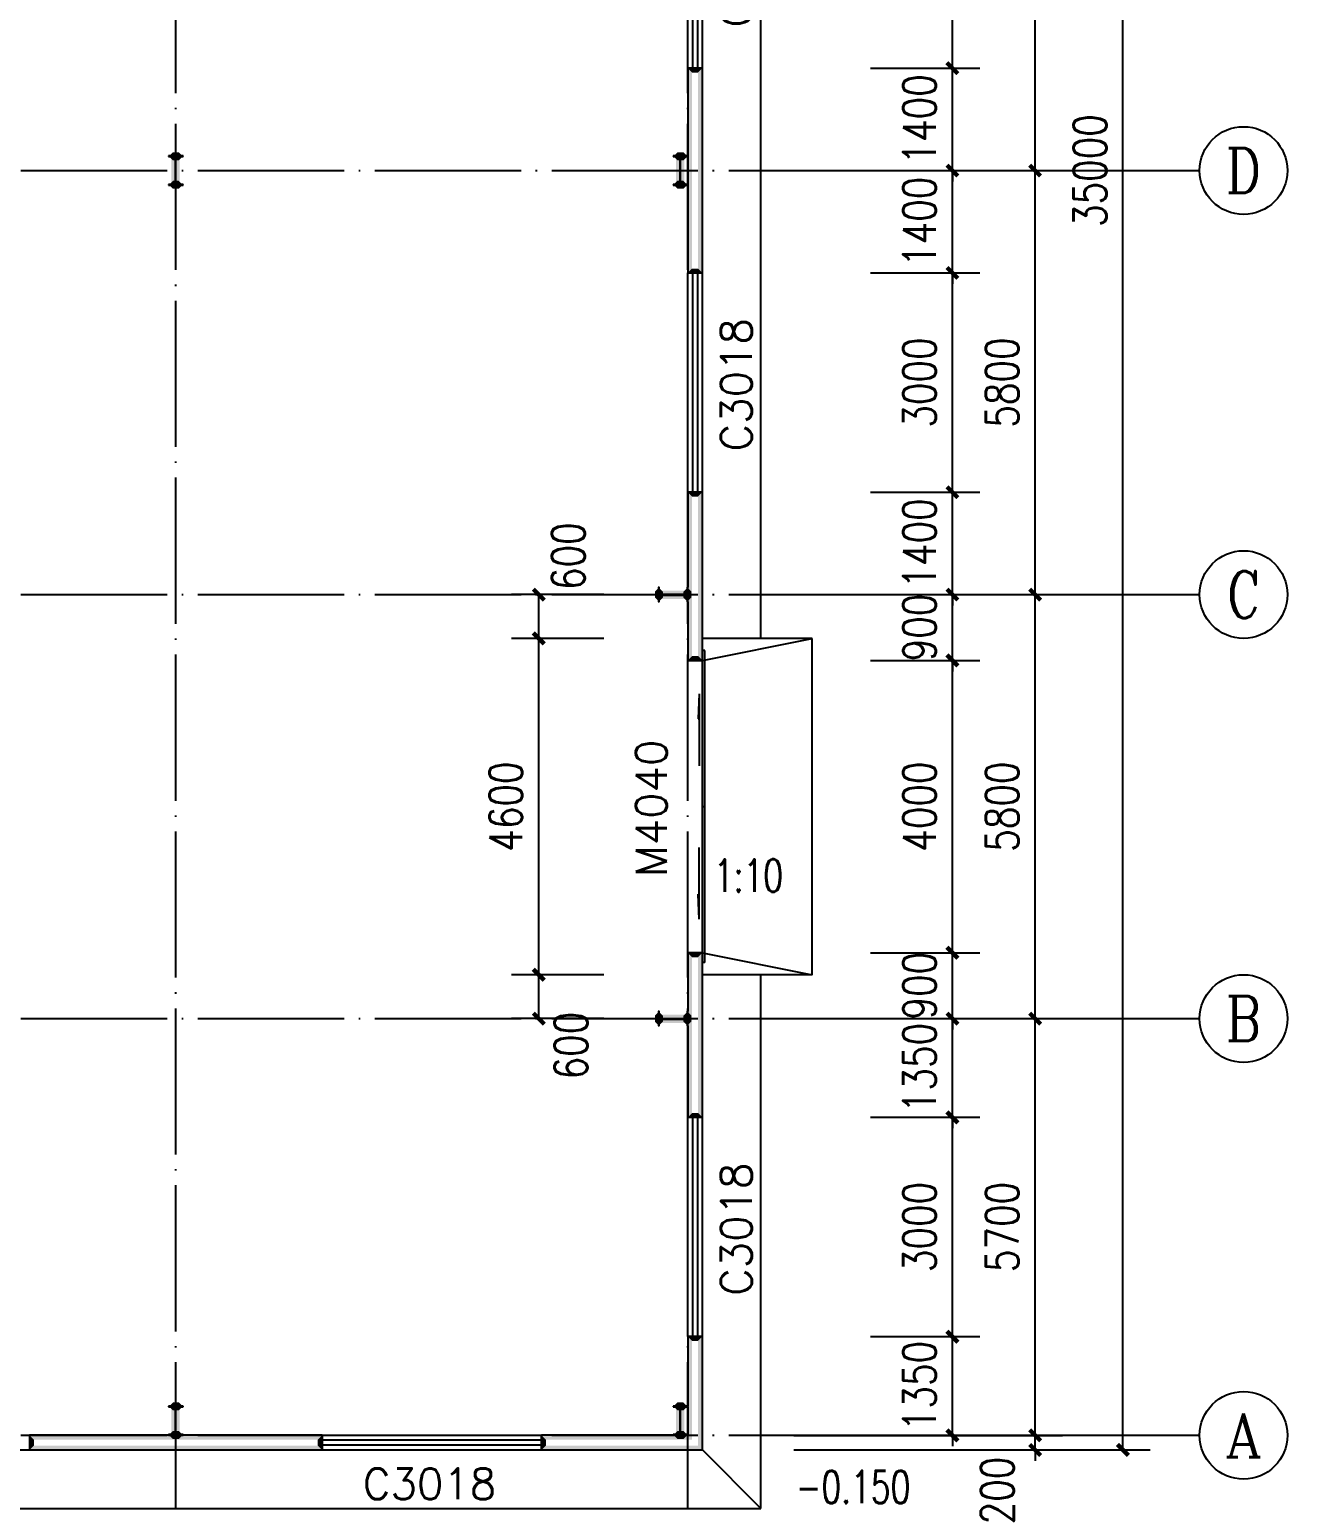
# Model space of a CAD drawing. Extents: x -21908402 to 2004492, y 83987 to 5079726.
# Drawn here: x 1866491 to 1883691, y 347578 to 367807 of the extents above; entities that cross this region are included whole.
import ezdxf
from ezdxf.enums import TextEntityAlignment as Align

# ---------------------------------------------------------------- set-up
doc = ezdxf.new("R2010")
doc.units = 0
doc.header["$LTSCALE"] = 1000
doc.linetypes.add('DOTE', pattern=[2.42, 2, -0.2, 0.02, -0.2])
doc.layers.get('0').update_dxf_attribs({"linetype": 'CONTINUOUS'})
doc.layers.get('DEFPOINTS').update_dxf_attribs({"linetype": 'CONTINUOUS'})
for name, color, linetype in [('AXIS', 3, 'CONTINUOUS'), ('AXIS_TEXT', 7, 'CONTINUOUS'), ('COLUMN', 9, 'CONTINUOUS'), ('DIM_SYMB', 3, 'CONTINUOUS'), ('DOTE', 1, 'DOTE'), ('GROUND', 2, 'CONTINUOUS'), ('PUB_DIM', 3, 'CONTINUOUS'), ('PUB_TEXT', 7, 'CONTINUOUS'), ('PUB_WALL', 9, 'CONTINUOUS'), ('STAIR', 2, 'CONTINUOUS'), ('WALL', 6, 'CONTINUOUS'), ('WINDOW', 94, 'CONTINUOUS'), ('WINDOW_TEXT', 7, 'CONTINUOUS')]:
    doc.layers.add(name, color=color, linetype=linetype)
doc.styles.add('_TCH_AXIS', font='complex_.ttf', dxfattribs={"bigfont": 'GBCBIG'})
doc.styles.add('_TCH_DIM', font='SIMPLEX', dxfattribs={"bigfont": 'GBCBIG'})
doc.styles.add('_TCH_WINDOW', font='simplex_.ttf', dxfattribs={"bigfont": 'GBCBIG'})
doc.styles.add('COMPLEX', font='COMPLEX')
doc.styles.add('DIM_FONT', font='simplex.shx', dxfattribs={"width": 0.8})
doc.dimstyles.new('DIMN150', dxfattribs={"dimscale": 1.5, "dimtxt": 300, "dimasz": 100, "dimexe": 250, "dimexo": 300, "dimgap": 150, "dimtad": 1, "dimdec": 0, "dimzin": 0, "dimtxsty": 'DIM_FONT', "dimblk": 'ARCHTICK', "dimcen": 0.09, "dimclrt": 7, "dimazin": 3, "dimtfac": 1, "dimtdec": 0, "dimtix": 1, "dimtmove": 0, "dimatfit": 3, "dimtolj": 1, "dimtzin": 0})

# ---------------------------------------------------------------- blocks, each defined once
blk = doc.blocks.new('_ARCHTICK')
at = {"color": 0, "linetype": 'BYBLOCK', "const_width": 0.4}
blk.add_lwpolyline([(-0.5, -0.5), (0.5, 0.5)], dxfattribs=at)
blk = doc.blocks.new('*D49')
at = {"layer": 'DEFPOINTS', "color": 0}
for p in [(1873454, 354878), (1874793, 354878), (1874793, 354278)]:
    blk.add_point(p, dxfattribs=at)
at = {"layer": 'PUB_DIM', "color": 0}
for p, q in [((1874343, 354878), (1873079, 354878)), ((1873454, 354278), (1873454, 354878)), ((1874343, 354278), (1873079, 354278))]:
    blk.add_line(p, q, dxfattribs=at)
at = {"layer": 'PUB_DIM', "color": 0, "xscale": 150, "yscale": 150, "zscale": 150}
for p, rotation in [((1873454, 354878), 90), ((1873454, 354278), 270)]:
    blk.add_blockref('_ARCHTICK', p, dxfattribs=dict(at, rotation=rotation))
at = {"layer": 'PUB_DIM', "color": 7, "insert": (1873893, 353909), "char_height": 450, "attachment_point": 5, "rotation": 90, "style": 'DIM_FONT'}
blk.add_mtext('\\A1;600', dxfattribs=at)
blk = doc.blocks.new('*D50')
at = {"layer": 'DEFPOINTS', "color": 0}
for p in [(1873454, 359478), (1874793, 359478), (1874793, 354878)]:
    blk.add_point(p, dxfattribs=at)
at = {"layer": 'PUB_DIM', "color": 0}
for p, q in [((1874343, 359478), (1873079, 359478)), ((1873454, 354878), (1873454, 359478)), ((1874343, 354878), (1873079, 354878))]:
    blk.add_line(p, q, dxfattribs=at)
at = {"layer": 'PUB_DIM', "color": 0, "xscale": 150, "yscale": 150, "zscale": 150}
for p, rotation in [((1873454, 359478), 90), ((1873454, 354878), 270)]:
    blk.add_blockref('_ARCHTICK', p, dxfattribs=dict(at, rotation=rotation))
at = {"layer": 'PUB_DIM', "color": 7, "insert": (1873004, 357178), "char_height": 450, "attachment_point": 5, "rotation": 90, "style": 'DIM_FONT'}
blk.add_mtext('\\A1;4600', dxfattribs=at)
blk = doc.blocks.new('*D51')
at = {"layer": 'DEFPOINTS', "color": 0}
for p in [(1873454, 360078), (1874793, 360078), (1874793, 359478)]:
    blk.add_point(p, dxfattribs=at)
at = {"layer": 'PUB_DIM', "color": 0}
for p, q in [((1874343, 360078), (1873079, 360078)), ((1873454, 359478), (1873454, 360078)), ((1874343, 359478), (1873079, 359478))]:
    blk.add_line(p, q, dxfattribs=at)
at = {"layer": 'PUB_DIM', "color": 0, "xscale": 150, "yscale": 150, "zscale": 150}
for p, rotation in [((1873454, 360078), 90), ((1873454, 359478), 270)]:
    blk.add_blockref('_ARCHTICK', p, dxfattribs=dict(at, rotation=rotation))
at = {"layer": 'PUB_DIM', "color": 7, "insert": (1873858, 360603), "char_height": 450, "attachment_point": 5, "rotation": 90, "style": 'DIM_FONT'}
blk.add_mtext('\\A1;600', dxfattribs=at)
blk = doc.blocks.new('*D320')
at = {"layer": 'DEFPOINTS', "color": 0}
for p in [(1877541, 349928), (1879110, 349928), (1877541, 348578)]:
    blk.add_point(p, dxfattribs=at)
at = {"layer": 'PUB_DIM', "color": 0}
for p, q in [((1879110, 349928), (1879110, 350078)), ((1877991, 349928), (1879485, 349928)), ((1879110, 348578), (1879110, 349928)), ((1877991, 348578), (1879485, 348578)), ((1879110, 348578), (1879110, 348428))]:
    blk.add_line(p, q, dxfattribs=at)
at = {"layer": 'PUB_DIM', "color": 0, "xscale": 150, "yscale": 150, "zscale": 150}
for p, rotation in [((1879110, 349928), 270), ((1879110, 348578), 90)]:
    blk.add_blockref('_ARCHTICK', p, dxfattribs=dict(at, rotation=rotation))
at = {"layer": 'PUB_DIM', "color": 7, "insert": (1878660, 349253), "char_height": 450, "attachment_point": 5, "rotation": 90, "style": 'DIM_FONT'}
blk.add_mtext('\\A1;1350', dxfattribs=at)
blk = doc.blocks.new('*D321')
at = {"layer": 'DEFPOINTS', "color": 0}
for p in [(1877541, 352928), (1879110, 352928), (1877541, 349928)]:
    blk.add_point(p, dxfattribs=at)
at = {"layer": 'PUB_DIM', "color": 0}
for p, q in [((1877991, 352928), (1879485, 352928)), ((1879110, 349928), (1879110, 352928)), ((1877991, 349928), (1879485, 349928))]:
    blk.add_line(p, q, dxfattribs=at)
at = {"layer": 'PUB_DIM', "color": 0, "xscale": 150, "yscale": 150, "zscale": 150}
for p, rotation in [((1879110, 352928), 90), ((1879110, 349928), 270)]:
    blk.add_blockref('_ARCHTICK', p, dxfattribs=dict(at, rotation=rotation))
at = {"layer": 'PUB_DIM', "color": 7, "insert": (1878660, 351428), "char_height": 450, "attachment_point": 5, "rotation": 90, "style": 'DIM_FONT'}
blk.add_mtext('\\A1;3000', dxfattribs=at)
blk = doc.blocks.new('*D322')
at = {"layer": 'DEFPOINTS', "color": 0}
for p in [(1877541, 354278), (1879110, 354278), (1877541, 352928)]:
    blk.add_point(p, dxfattribs=at)
at = {"layer": 'PUB_DIM', "color": 0}
for p, q in [((1879110, 354278), (1879110, 354428)), ((1877991, 354278), (1879485, 354278)), ((1879110, 352928), (1879110, 354278)), ((1877991, 352928), (1879485, 352928)), ((1879110, 352928), (1879110, 352778))]:
    blk.add_line(p, q, dxfattribs=at)
at = {"layer": 'PUB_DIM', "color": 0, "xscale": 150, "yscale": 150, "zscale": 150}
for p, rotation in [((1879110, 354278), 270), ((1879110, 352928), 90)]:
    blk.add_blockref('_ARCHTICK', p, dxfattribs=dict(at, rotation=rotation))
at = {"layer": 'PUB_DIM', "color": 7, "insert": (1878660, 353603), "char_height": 450, "attachment_point": 5, "rotation": 90, "style": 'DIM_FONT'}
blk.add_mtext('\\A1;1350', dxfattribs=at)
blk = doc.blocks.new('*D323')
at = {"layer": 'DEFPOINTS', "color": 0}
for p in [(1877541, 355178), (1879110, 355178), (1877541, 354278)]:
    blk.add_point(p, dxfattribs=at)
at = {"layer": 'PUB_DIM', "color": 0}
for p, q in [((1879110, 355178), (1879110, 355328)), ((1877991, 355178), (1879485, 355178)), ((1879110, 354278), (1879110, 355178)), ((1877991, 354278), (1879485, 354278)), ((1879110, 354278), (1879110, 354128))]:
    blk.add_line(p, q, dxfattribs=at)
at = {"layer": 'PUB_DIM', "color": 0, "xscale": 150, "yscale": 150, "zscale": 150}
for p, rotation in [((1879110, 355178), 270), ((1879110, 354278), 90)]:
    blk.add_blockref('_ARCHTICK', p, dxfattribs=dict(at, rotation=rotation))
at = {"layer": 'PUB_DIM', "color": 7, "insert": (1878660, 354728), "char_height": 450, "attachment_point": 5, "rotation": 90, "style": 'DIM_FONT'}
blk.add_mtext('\\A1;900', dxfattribs=at)
blk = doc.blocks.new('*D324')
at = {"layer": 'DEFPOINTS', "color": 0}
for p in [(1877541, 359178), (1879110, 359178), (1877541, 355178)]:
    blk.add_point(p, dxfattribs=at)
at = {"layer": 'PUB_DIM', "color": 0}
for p, q in [((1877991, 359178), (1879485, 359178)), ((1879110, 355178), (1879110, 359178)), ((1877991, 355178), (1879485, 355178))]:
    blk.add_line(p, q, dxfattribs=at)
at = {"layer": 'PUB_DIM', "color": 0, "xscale": 150, "yscale": 150, "zscale": 150}
for p, rotation in [((1879110, 359178), 90), ((1879110, 355178), 270)]:
    blk.add_blockref('_ARCHTICK', p, dxfattribs=dict(at, rotation=rotation))
at = {"layer": 'PUB_DIM', "color": 7, "insert": (1878660, 357178), "char_height": 450, "attachment_point": 5, "rotation": 90, "style": 'DIM_FONT'}
blk.add_mtext('\\A1;4000', dxfattribs=at)
blk = doc.blocks.new('*D325')
at = {"layer": 'DEFPOINTS', "color": 0}
for p in [(1877541, 360078), (1879110, 360078), (1877541, 359178)]:
    blk.add_point(p, dxfattribs=at)
at = {"layer": 'PUB_DIM', "color": 0}
for p, q in [((1877991, 360078), (1879485, 360078)), ((1879110, 360078), (1879110, 360228)), ((1879110, 359178), (1879110, 360078)), ((1877991, 359178), (1879485, 359178)), ((1879110, 359178), (1879110, 359028))]:
    blk.add_line(p, q, dxfattribs=at)
at = {"layer": 'PUB_DIM', "color": 0, "xscale": 150, "yscale": 150, "zscale": 150}
for p, rotation in [((1879110, 360078), 270), ((1879110, 359178), 90)]:
    blk.add_blockref('_ARCHTICK', p, dxfattribs=dict(at, rotation=rotation))
at = {"layer": 'PUB_DIM', "color": 7, "insert": (1878660, 359628), "char_height": 450, "attachment_point": 5, "rotation": 90, "style": 'DIM_FONT'}
blk.add_mtext('\\A1;900', dxfattribs=at)
blk = doc.blocks.new('*D326')
at = {"layer": 'DEFPOINTS', "color": 0}
for p in [(1877541, 361478), (1879110, 361478), (1877541, 360078)]:
    blk.add_point(p, dxfattribs=at)
at = {"layer": 'PUB_DIM', "color": 0}
for p, q in [((1879110, 361478), (1879110, 361628)), ((1877991, 361478), (1879485, 361478)), ((1879110, 360078), (1879110, 361478)), ((1877991, 360078), (1879485, 360078)), ((1879110, 360078), (1879110, 359928))]:
    blk.add_line(p, q, dxfattribs=at)
at = {"layer": 'PUB_DIM', "color": 0, "xscale": 150, "yscale": 150, "zscale": 150}
for p, rotation in [((1879110, 361478), 270), ((1879110, 360078), 90)]:
    blk.add_blockref('_ARCHTICK', p, dxfattribs=dict(at, rotation=rotation))
at = {"layer": 'PUB_DIM', "color": 7, "insert": (1878660, 360778), "char_height": 450, "attachment_point": 5, "rotation": 90, "style": 'DIM_FONT'}
blk.add_mtext('\\A1;1400', dxfattribs=at)
blk = doc.blocks.new('*D327')
at = {"layer": 'DEFPOINTS', "color": 0}
for p in [(1877541, 364478), (1879110, 364478), (1877541, 361478)]:
    blk.add_point(p, dxfattribs=at)
at = {"layer": 'PUB_DIM', "color": 0}
for p, q in [((1877991, 364478), (1879485, 364478)), ((1879110, 361478), (1879110, 364478)), ((1877991, 361478), (1879485, 361478))]:
    blk.add_line(p, q, dxfattribs=at)
at = {"layer": 'PUB_DIM', "color": 0, "xscale": 150, "yscale": 150, "zscale": 150}
for p, rotation in [((1879110, 364478), 90), ((1879110, 361478), 270)]:
    blk.add_blockref('_ARCHTICK', p, dxfattribs=dict(at, rotation=rotation))
at = {"layer": 'PUB_DIM', "color": 7, "insert": (1878660, 362978), "char_height": 450, "attachment_point": 5, "rotation": 90, "style": 'DIM_FONT'}
blk.add_mtext('\\A1;3000', dxfattribs=at)
blk = doc.blocks.new('*D328')
at = {"layer": 'DEFPOINTS', "color": 0}
for p in [(1877541, 365878), (1879110, 365878), (1877541, 364478)]:
    blk.add_point(p, dxfattribs=at)
at = {"layer": 'PUB_DIM', "color": 0}
for p, q in [((1879110, 365878), (1879110, 366028)), ((1877991, 365878), (1879485, 365878)), ((1879110, 364478), (1879110, 365878)), ((1877991, 364478), (1879485, 364478)), ((1879110, 364478), (1879110, 364328))]:
    blk.add_line(p, q, dxfattribs=at)
at = {"layer": 'PUB_DIM', "color": 0, "xscale": 150, "yscale": 150, "zscale": 150}
for p, rotation in [((1879110, 365878), 270), ((1879110, 364478), 90)]:
    blk.add_blockref('_ARCHTICK', p, dxfattribs=dict(at, rotation=rotation))
at = {"layer": 'PUB_DIM', "color": 7, "insert": (1878660, 365178), "char_height": 450, "attachment_point": 5, "rotation": 90, "style": 'DIM_FONT'}
blk.add_mtext('\\A1;1400', dxfattribs=at)
blk = doc.blocks.new('*D329')
at = {"layer": 'DEFPOINTS', "color": 0}
for p in [(1877541, 367278), (1879110, 367278), (1877541, 365878)]:
    blk.add_point(p, dxfattribs=at)
at = {"layer": 'PUB_DIM', "color": 0}
for p, q in [((1879110, 367278), (1879110, 367428)), ((1877991, 367278), (1879485, 367278)), ((1879110, 365878), (1879110, 367278)), ((1877991, 365878), (1879485, 365878)), ((1879110, 365878), (1879110, 365728))]:
    blk.add_line(p, q, dxfattribs=at)
at = {"layer": 'PUB_DIM', "color": 0, "xscale": 150, "yscale": 150, "zscale": 150}
for p, rotation in [((1879110, 367278), 270), ((1879110, 365878), 90)]:
    blk.add_blockref('_ARCHTICK', p, dxfattribs=dict(at, rotation=rotation))
at = {"layer": 'PUB_DIM', "color": 7, "insert": (1878660, 366578), "char_height": 450, "attachment_point": 5, "rotation": 90, "style": 'DIM_FONT'}
blk.add_mtext('\\A1;1400', dxfattribs=at)
blk = doc.blocks.new('*D330')
at = {"layer": 'DEFPOINTS', "color": 0}
for p in [(1877541, 370278), (1879110, 370278), (1877541, 367278)]:
    blk.add_point(p, dxfattribs=at)
at = {"layer": 'PUB_DIM', "color": 0}
for p, q in [((1877991, 370278), (1879485, 370278)), ((1879110, 367278), (1879110, 370278)), ((1877991, 367278), (1879485, 367278))]:
    blk.add_line(p, q, dxfattribs=at)
at = {"layer": 'PUB_DIM', "color": 0, "xscale": 150, "yscale": 150, "zscale": 150}
for p, rotation in [((1879110, 370278), 90), ((1879110, 367278), 270)]:
    blk.add_blockref('_ARCHTICK', p, dxfattribs=dict(at, rotation=rotation))
at = {"layer": 'PUB_DIM', "color": 7, "insert": (1878660, 368778), "char_height": 450, "attachment_point": 5, "rotation": 90, "style": 'DIM_FONT'}
blk.add_mtext('\\A1;3000', dxfattribs=at)
blk = doc.blocks.new('*D365')
at = {"layer": 'AXIS', "color": 0}
for p, q in [((1876941, 348578), (1880616, 348578)), ((1880241, 348578), (1880241, 348728)), ((1880241, 348378), (1880241, 348578)), ((1876941, 348378), (1880616, 348378)), ((1880241, 348378), (1880241, 348228))]:
    blk.add_line(p, q, dxfattribs=at)
at = {"layer": 'DEFPOINTS', "color": 0}
for p in [(1876491, 348578), (1880241, 348578), (1876491, 348378)]:
    blk.add_point(p, dxfattribs=at)
at = {"layer": 'AXIS', "color": 0, "xscale": 150, "yscale": 150, "zscale": 150}
for p, rotation in [((1880241, 348578), 270), ((1880241, 348378), 90)]:
    blk.add_blockref('_ARCHTICK', p, dxfattribs=dict(at, rotation=rotation))
at = {"layer": 'AXIS', "color": 7, "insert": (1879723, 347823), "char_height": 450, "attachment_point": 5, "rotation": 90, "style": 'DIM_FONT'}
blk.add_mtext('\\A1;200', dxfattribs=at)
blk = doc.blocks.new('*D366')
at = {"layer": 'AXIS', "color": 0}
for p, q in [((1876941, 354278), (1880616, 354278)), ((1880241, 348578), (1880241, 354278)), ((1876941, 348578), (1880616, 348578))]:
    blk.add_line(p, q, dxfattribs=at)
at = {"layer": 'DEFPOINTS', "color": 0}
for p in [(1876491, 354278), (1880241, 354278), (1876491, 348578)]:
    blk.add_point(p, dxfattribs=at)
at = {"layer": 'AXIS', "color": 0, "xscale": 150, "yscale": 150, "zscale": 150}
for p, rotation in [((1880241, 354278), 90), ((1880241, 348578), 270)]:
    blk.add_blockref('_ARCHTICK', p, dxfattribs=dict(at, rotation=rotation))
at = {"layer": 'AXIS', "color": 7, "insert": (1879791, 351428), "char_height": 450, "attachment_point": 5, "rotation": 90, "style": 'DIM_FONT'}
blk.add_mtext('\\A1;5700', dxfattribs=at)
blk = doc.blocks.new('*D367')
at = {"layer": 'AXIS', "color": 0}
for p, q in [((1876941, 360078), (1880616, 360078)), ((1880241, 354278), (1880241, 360078)), ((1876941, 354278), (1880616, 354278))]:
    blk.add_line(p, q, dxfattribs=at)
at = {"layer": 'DEFPOINTS', "color": 0}
for p in [(1876491, 360078), (1880241, 360078), (1876491, 354278)]:
    blk.add_point(p, dxfattribs=at)
at = {"layer": 'AXIS', "color": 0, "xscale": 150, "yscale": 150, "zscale": 150}
for p, rotation in [((1880241, 360078), 90), ((1880241, 354278), 270)]:
    blk.add_blockref('_ARCHTICK', p, dxfattribs=dict(at, rotation=rotation))
at = {"layer": 'AXIS', "color": 7, "insert": (1879791, 357178), "char_height": 450, "attachment_point": 5, "rotation": 90, "style": 'DIM_FONT'}
blk.add_mtext('\\A1;5800', dxfattribs=at)
blk = doc.blocks.new('*D368')
at = {"layer": 'AXIS', "color": 0}
for p, q in [((1876941, 365878), (1880616, 365878)), ((1880241, 360078), (1880241, 365878)), ((1876941, 360078), (1880616, 360078))]:
    blk.add_line(p, q, dxfattribs=at)
at = {"layer": 'DEFPOINTS', "color": 0}
for p in [(1876491, 365878), (1880241, 365878), (1876491, 360078)]:
    blk.add_point(p, dxfattribs=at)
at = {"layer": 'AXIS', "color": 0, "xscale": 150, "yscale": 150, "zscale": 150}
for p, rotation in [((1880241, 365878), 90), ((1880241, 360078), 270)]:
    blk.add_blockref('_ARCHTICK', p, dxfattribs=dict(at, rotation=rotation))
at = {"layer": 'AXIS', "color": 7, "insert": (1879791, 362978), "char_height": 450, "attachment_point": 5, "rotation": 90, "style": 'DIM_FONT'}
blk.add_mtext('\\A1;5800', dxfattribs=at)
blk = doc.blocks.new('*D369')
at = {"layer": 'AXIS', "color": 0}
for p, q in [((1876941, 371678), (1880616, 371678)), ((1880241, 365878), (1880241, 371678)), ((1876941, 365878), (1880616, 365878))]:
    blk.add_line(p, q, dxfattribs=at)
at = {"layer": 'DEFPOINTS', "color": 0}
for p in [(1876491, 371678), (1880241, 371678), (1876491, 365878)]:
    blk.add_point(p, dxfattribs=at)
at = {"layer": 'AXIS', "color": 0, "xscale": 150, "yscale": 150, "zscale": 150}
for p, rotation in [((1880241, 371678), 90), ((1880241, 365878), 270)]:
    blk.add_blockref('_ARCHTICK', p, dxfattribs=dict(at, rotation=rotation))
at = {"layer": 'AXIS', "color": 7, "insert": (1879791, 368778), "char_height": 450, "attachment_point": 5, "rotation": 90, "style": 'DIM_FONT'}
blk.add_mtext('\\A1;5800', dxfattribs=at)
blk = doc.blocks.new('*D373')
at = {"layer": 'AXIS', "color": 0}
for p, q in [((1876941, 383378), (1881816, 383378)), ((1881441, 348378), (1881441, 383378)), ((1876941, 348378), (1881816, 348378))]:
    blk.add_line(p, q, dxfattribs=at)
at = {"layer": 'DEFPOINTS', "color": 0}
for p in [(1876491, 383378), (1881441, 383378), (1876491, 348378)]:
    blk.add_point(p, dxfattribs=at)
at = {"layer": 'AXIS', "color": 0, "xscale": 150, "yscale": 150, "zscale": 150}
for p, rotation in [((1881441, 383378), 90), ((1881441, 348378), 270)]:
    blk.add_blockref('_ARCHTICK', p, dxfattribs=dict(at, rotation=rotation))
at = {"layer": 'AXIS', "color": 7, "insert": (1880991, 365878), "char_height": 450, "attachment_point": 5, "rotation": 90, "style": 'DIM_FONT'}
blk.add_mtext('\\A1;35000', dxfattribs=at)
blk = doc.blocks.new('_AXISO')
blk.add_circle((0, 0), 0.5)
at = {"layer": 'AXIS_TEXT', "style": 'COMPLEX', "width": 1.041667}
blk.add_attdef('A', text='', height=0.56, dxfattribs=at).set_placement((-0.25, -0.28), (0.25, -0.28), align=Align.FIT)
blk = doc.blocks.new('$WINLIB2D$00000001')
at = {"color": 0}
for points in [[(-0.5, 0.5), (-0.5, -0.5)], [(-0.5, 0.5), (0.5, 0.5)], [(0.5, -0.5), (0.5, 0.5)], [(0.5, 0.1667), (-0.5, 0.1667)], [(0.5, -0.1667), (-0.5, -0.1667)], [(-0.5, -0.5), (0.5, -0.5)]]:
    blk.add_lwpolyline(points, dxfattribs=at)
blk = doc.blocks.new('$DORLIB2D$00000130')
at = {"color": 0, "linetype": 'CONTINUOUS'}
for p, q in [((-0.5333, 0.6601), (-0.5333, 0.5127)), ((0, 0.6601), (-0.5333, 0.6601)), ((0, 0.5127), (0, 0.6601)), ((0.5333, 0.6601), (0, 0.6601)), ((0.5333, 0.6601), (0.5333, 0.5127)), ((0, 0.5127), (-0.5333, 0.5127)), ((0.5333, 0.5127), (0, 0.5127)), ((-0.3853, 0.2694), (-0.1396, 0.2694)), ((-0.3853, 0.2694), (-0.2999, 0.2144)), ((-0.2999, 0.2144), (-0.2999, 0.2694)), ((0.3853, 0.2694), (0.1396, 0.2694)), ((0.2999, 0.2144), (0.2999, 0.2694)), ((0.3853, 0.2694), (0.2999, 0.2144))]:
    blk.add_line(p, q, dxfattribs=at)

msp = doc.modelspace()

# ---------------------------------------------------------------- hatches: boundary and pattern name
at = {"layer": 'COLUMN'}
for points in [[(1868391, 366078.4), (1868391, 366068.4), (1868451, 366128.4), (1868451, 366018.4)], [(1868391, 366068.4), (1868478.8, 366068.4), (1868503.7, 366128.4), (1868451, 366128.4)], [(1868591, 366078.4), (1868391, 366078.4), (1868451, 366018.4), (1868531, 366018.4)], [(1868489.8, 366063.4), (1868494.8, 366068.4), (1868470, 366128.4), (1868429.8, 366088.3)], [(1868489.8, 365693.4), (1868489.8, 366063.4), (1868429.8, 366088.3), (1868429.8, 365668.6)], [(1868494.8, 366068.4), (1868591, 366068.4), (1868531, 366128.4), (1868470, 366128.4)], [(1868478.8, 366068.4), (1868483.8, 366063.4), (1868543.8, 366088.3), (1868503.7, 366128.4)], [(1868483.8, 366063.4), (1868483.8, 365693.4), (1868543.8, 365668.6), (1868543.8, 366088.3)], [(1868591, 366068.4), (1868591, 366078.4), (1868531, 366018.4), (1868531, 366128.4)], [(1875291, 366078.4), (1875291, 366068.4), (1875351, 366128.4), (1875351, 366018.4)], [(1875291, 366068.4), (1875378.8, 366068.4), (1875403.7, 366128.4), (1875351, 366128.4)], [(1875491, 366078.4), (1875291, 366078.4), (1875351, 366018.4), (1875431, 366018.4)], [(1875389.8, 366063.4), (1875394.8, 366068.4), (1875370, 366128.4), (1875329.8, 366088.3)], [(1875389.8, 365693.4), (1875389.8, 366063.4), (1875329.8, 366088.3), (1875329.8, 365668.6)], [(1875394.8, 366068.4), (1875491, 366068.4), (1875431, 366128.4), (1875370, 366128.4)], [(1875378.8, 366068.4), (1875383.8, 366063.4), (1875443.8, 366088.3), (1875403.7, 366128.4)], [(1875383.8, 366063.4), (1875383.8, 365693.4), (1875443.8, 365668.6), (1875443.8, 366088.3)], [(1875491, 366068.4), (1875491, 366078.4), (1875431, 366018.4), (1875431, 366128.4)], [(1868391, 365678.4), (1868591, 365678.4), (1868531, 365738.4), (1868451, 365738.4)], [(1868391, 365688.4), (1868391, 365678.4), (1868451, 365738.4), (1868451, 365628.4)], [(1868591, 365678.4), (1868591, 365688.4), (1868531, 365628.4), (1868531, 365738.4)], [(1875291, 365678.4), (1875491, 365678.4), (1875431, 365738.4), (1875351, 365738.4)], [(1875291, 365688.4), (1875291, 365678.4), (1875351, 365738.4), (1875351, 365628.4)], [(1875491, 365678.4), (1875491, 365688.4), (1875431, 365628.4), (1875431, 365738.4)], [(1868478.8, 365688.4), (1868391, 365688.4), (1868451, 365628.4), (1868503.7, 365628.4)], [(1868494.8, 365688.4), (1868489.8, 365693.4), (1868429.8, 365668.6), (1868470, 365628.4)], [(1868591, 365688.4), (1868494.8, 365688.4), (1868470, 365628.4), (1868531, 365628.4)], [(1868483.8, 365693.4), (1868478.8, 365688.4), (1868503.7, 365628.4), (1868543.8, 365668.6)], [(1875378.8, 365688.4), (1875291, 365688.4), (1875351, 365628.4), (1875403.7, 365628.4)], [(1875394.8, 365688.4), (1875389.8, 365693.4), (1875329.8, 365668.6), (1875370, 365628.4)], [(1875491, 365688.4), (1875394.8, 365688.4), (1875370, 365628.4), (1875431, 365628.4)], [(1875383.8, 365693.4), (1875378.8, 365688.4), (1875403.7, 365628.4), (1875443.8, 365668.6)], [(1875101, 360082.3), (1875101, 360178.4), (1875041, 360118.4), (1875041, 360057.4)], [(1875101, 360178.4), (1875091, 360178.4), (1875151, 360118.4), (1875041, 360118.4)], [(1875101, 360066.3), (1875106, 360071.3), (1875081.1, 360131.3), (1875041, 360091.1)], [(1875101, 359978.4), (1875101, 360066.3), (1875041, 360091.1), (1875041, 360038.4)], [(1875106, 360077.3), (1875101, 360082.3), (1875041, 360057.4), (1875081.1, 360017.3)], [(1875106, 360071.3), (1875476, 360071.3), (1875500.8, 360131.3), (1875081.1, 360131.3)], [(1875476, 360077.3), (1875106, 360077.3), (1875081.1, 360017.3), (1875500.8, 360017.3)], [(1875091, 360178.4), (1875091, 359978.4), (1875151, 360038.4), (1875151, 360118.4)], [(1875491, 359978.4), (1875491, 360178.4), (1875431, 360118.4), (1875431, 360038.4)], [(1875491, 360178.4), (1875481, 360178.4), (1875541, 360118.4), (1875431, 360118.4)], [(1875476, 360071.3), (1875481, 360066.3), (1875541, 360091.1), (1875500.8, 360131.3)], [(1875481, 360082.3), (1875476, 360077.3), (1875500.8, 360017.3), (1875541, 360057.4)], [(1875481, 360178.4), (1875481, 360082.3), (1875541, 360057.4), (1875541, 360118.4)], [(1875481, 360066.3), (1875481, 359978.4), (1875541, 360038.4), (1875541, 360091.1)], [(1875091, 359978.4), (1875101, 359978.4), (1875041, 360038.4), (1875151, 360038.4)], [(1875481, 359978.4), (1875491, 359978.4), (1875431, 360038.4), (1875541, 360038.4)], [(1875101, 354282.3), (1875101, 354378.4), (1875041, 354318.4), (1875041, 354257.4)], [(1875101, 354378.4), (1875091, 354378.4), (1875151, 354318.4), (1875041, 354318.4)], [(1875101, 354266.3), (1875106, 354271.3), (1875081.1, 354331.3), (1875041, 354291.1)], [(1875101, 354178.4), (1875101, 354266.3), (1875041, 354291.1), (1875041, 354238.4)], [(1875106, 354277.3), (1875101, 354282.3), (1875041, 354257.4), (1875081.1, 354217.3)], [(1875091, 354178.4), (1875101, 354178.4), (1875041, 354238.4), (1875151, 354238.4)], [(1875106, 354271.3), (1875476, 354271.3), (1875500.8, 354331.3), (1875081.1, 354331.3)], [(1875476, 354277.3), (1875106, 354277.3), (1875081.1, 354217.3), (1875500.8, 354217.3)], [(1875091, 354378.4), (1875091, 354178.4), (1875151, 354238.4), (1875151, 354318.4)], [(1875491, 354178.4), (1875491, 354378.4), (1875431, 354318.4), (1875431, 354238.4)], [(1875491, 354378.4), (1875481, 354378.4), (1875541, 354318.4), (1875431, 354318.4)], [(1875481, 354178.4), (1875491, 354178.4), (1875431, 354238.4), (1875541, 354238.4)], [(1875476, 354271.3), (1875481, 354266.3), (1875541, 354291.1), (1875500.8, 354331.3)], [(1875481, 354282.3), (1875476, 354277.3), (1875500.8, 354217.3), (1875541, 354257.4)], [(1875481, 354378.4), (1875481, 354282.3), (1875541, 354257.4), (1875541, 354318.4)], [(1875481, 354266.3), (1875481, 354178.4), (1875541, 354238.4), (1875541, 354291.1)], [(1868391, 348978.4), (1868391, 348968.4), (1868451, 349028.4), (1868451, 348918.4)], [(1868391, 348968.4), (1868478.8, 348968.4), (1868503.7, 349028.4), (1868451, 349028.4)], [(1868591, 348978.4), (1868391, 348978.4), (1868451, 348918.4), (1868531, 348918.4)], [(1868489.8, 348963.4), (1868494.8, 348968.4), (1868470, 349028.4), (1868429.8, 348988.3)], [(1868489.8, 348593.4), (1868489.8, 348963.4), (1868429.8, 348988.3), (1868429.8, 348568.6)], [(1868494.8, 348968.4), (1868591, 348968.4), (1868531, 349028.4), (1868470, 349028.4)], [(1868478.8, 348968.4), (1868483.8, 348963.4), (1868543.8, 348988.3), (1868503.7, 349028.4)], [(1868483.8, 348963.4), (1868483.8, 348593.4), (1868543.8, 348568.6), (1868543.8, 348988.3)], [(1868591, 348968.4), (1868591, 348978.4), (1868531, 348918.4), (1868531, 349028.4)], [(1875291, 348978.4), (1875291, 348968.4), (1875351, 349028.4), (1875351, 348918.4)], [(1875291, 348968.4), (1875378.8, 348968.4), (1875403.7, 349028.4), (1875351, 349028.4)], [(1875491, 348978.4), (1875291, 348978.4), (1875351, 348918.4), (1875431, 348918.4)], [(1875389.8, 348963.4), (1875394.8, 348968.4), (1875370, 349028.4), (1875329.8, 348988.3)], [(1875389.8, 348593.4), (1875389.8, 348963.4), (1875329.8, 348988.3), (1875329.8, 348568.6)], [(1875394.8, 348968.4), (1875491, 348968.4), (1875431, 349028.4), (1875370, 349028.4)], [(1875378.8, 348968.4), (1875383.8, 348963.4), (1875443.8, 348988.3), (1875403.7, 349028.4)], [(1875383.8, 348963.4), (1875383.8, 348593.4), (1875443.8, 348568.6), (1875443.8, 348988.3)], [(1875491, 348968.4), (1875491, 348978.4), (1875431, 348918.4), (1875431, 349028.4)], [(1868391, 348578.4), (1868591, 348578.4), (1868531, 348638.4), (1868451, 348638.4)], [(1868391, 348588.4), (1868391, 348578.4), (1868451, 348638.4), (1868451, 348528.4)], [(1868478.8, 348588.4), (1868391, 348588.4), (1868451, 348528.4), (1868503.7, 348528.4)], [(1868494.8, 348588.4), (1868489.8, 348593.4), (1868429.8, 348568.6), (1868470, 348528.4)], [(1868591, 348588.4), (1868494.8, 348588.4), (1868470, 348528.4), (1868531, 348528.4)], [(1868483.8, 348593.4), (1868478.8, 348588.4), (1868503.7, 348528.4), (1868543.8, 348568.6)], [(1868591, 348578.4), (1868591, 348588.4), (1868531, 348528.4), (1868531, 348638.4)], [(1875291, 348578.4), (1875491, 348578.4), (1875431, 348638.4), (1875351, 348638.4)], [(1875291, 348588.4), (1875291, 348578.4), (1875351, 348638.4), (1875351, 348528.4)], [(1875378.8, 348588.4), (1875291, 348588.4), (1875351, 348528.4), (1875403.7, 348528.4)], [(1875394.8, 348588.4), (1875389.8, 348593.4), (1875329.8, 348568.6), (1875370, 348528.4)], [(1875491, 348588.4), (1875394.8, 348588.4), (1875370, 348528.4), (1875431, 348528.4)], [(1875383.8, 348593.4), (1875378.8, 348588.4), (1875403.7, 348528.4), (1875443.8, 348568.6)], [(1875491, 348578.4), (1875491, 348588.4), (1875431, 348528.4), (1875431, 348638.4)]]:
    msp.add_hatch(color=256, dxfattribs=at).paths.add_polyline_path(points)
at = {"layer": 'PUB_WALL'}
for points in [[(1875691, 367278.4), (1875491, 367278.4), (1875551, 367218.4), (1875631, 367218.4)], [(1875491, 367278.4), (1875491, 364478.4), (1875551, 364538.4), (1875551, 367218.4)], [(1875691, 364478.4), (1875691, 367278.4), (1875631, 367218.4), (1875631, 364538.4)], [(1875491, 364478.4), (1875691, 364478.4), (1875631, 364538.4), (1875551, 364538.4)], [(1875691, 361478.4), (1875491, 361478.4), (1875551, 361418.4), (1875631, 361418.4)], [(1875491, 361478.4), (1875491, 360076.3), (1875551, 360076.3), (1875551, 361418.4)], [(1875691, 360076.3), (1875691, 361478.4), (1875631, 361418.4), (1875631, 360076.3)], [(1875491, 360076.3), (1875491, 359178.4), (1875551, 359238.4), (1875551, 360076.3)], [(1875691, 359178.4), (1875691, 360076.3), (1875631, 360076.3), (1875631, 359238.4)], [(1875491, 359178.4), (1875691, 359178.4), (1875631, 359238.4), (1875551, 359238.4)], [(1875691, 355178.4), (1875491, 355178.4), (1875551, 355118.4), (1875631, 355118.4)], [(1875491, 355178.4), (1875491, 354276.3), (1875551, 354276.3), (1875551, 355118.4)], [(1875691, 354276.3), (1875691, 355178.4), (1875631, 355118.4), (1875631, 354276.3)], [(1875491, 354276.3), (1875491, 352928.4), (1875551, 352988.4), (1875551, 354276.3)], [(1875691, 352928.4), (1875691, 354276.3), (1875631, 354276.3), (1875631, 352988.4)], [(1875491, 352928.4), (1875691, 352928.4), (1875631, 352988.4), (1875551, 352988.4)], [(1875691, 349928.4), (1875491, 349928.4), (1875551, 349868.4), (1875631, 349868.4)], [(1875491, 349928.4), (1875491, 348578.4), (1875551, 348518.4), (1875551, 349868.4)], [(1875691, 348378.4), (1875691, 349928.4), (1875631, 349868.4), (1875631, 348438.4)], [(1868488.9, 348578.4), (1866491, 348578.4), (1866551, 348518.4), (1868488.9, 348518.4)], [(1866491, 348578.4), (1866491, 348378.4), (1866551, 348438.4), (1866551, 348518.4)], [(1870491, 348578.4), (1868488.9, 348578.4), (1868488.9, 348518.4), (1870431, 348518.4)], [(1870491, 348378.4), (1870491, 348578.4), (1870431, 348518.4), (1870431, 348438.4)], [(1875491, 348578.4), (1873491, 348578.4), (1873551, 348518.4), (1875551, 348518.4)], [(1873491, 348578.4), (1873491, 348378.4), (1873551, 348438.4), (1873551, 348518.4)], [(1866491, 348378.4), (1868488.9, 348378.4), (1868488.9, 348438.4), (1866551, 348438.4)], [(1868488.9, 348378.4), (1870491, 348378.4), (1870431, 348438.4), (1868488.9, 348438.4)], [(1873491, 348378.4), (1875691, 348378.4), (1875631, 348438.4), (1873551, 348438.4)]]:
    msp.add_hatch(color=256, dxfattribs=at).paths.add_polyline_path(points)

# ---------------------------------------------------------------- linework, layer by layer
at = {"layer": 'AXIS'}
for p, q in [((1876491, 365878.4), (1882491, 365878.4)), ((1876491, 360078.4), (1882491, 360078.4)), ((1876491, 354278.4), (1882491, 354278.4)), ((1876491, 348578.4), (1882491, 348578.4))]:
    msp.add_line(p, q, dxfattribs=at)
at = {"layer": 'COLUMN'}
for p, q in [((1868591, 366078.4), (1868391, 366078.4)), ((1868391, 366078.4), (1868391, 366068.4)), ((1868391, 366068.4), (1868478.8, 366068.4)), ((1868478.8, 366068.4), (1868483.8, 366063.4)), ((1868483.8, 366063.4), (1868483.8, 365693.4)), ((1868489.8, 366063.4), (1868494.8, 366068.4)), ((1868489.8, 365693.4), (1868489.8, 366063.4)), ((1868494.8, 366068.4), (1868591, 366068.4)), ((1868591, 366068.4), (1868591, 366078.4)), ((1875491, 366078.4), (1875291, 366078.4)), ((1875291, 366078.4), (1875291, 366068.4)), ((1875291, 366068.4), (1875378.8, 366068.4)), ((1875378.8, 366068.4), (1875383.8, 366063.4)), ((1875383.8, 366063.4), (1875383.8, 365693.4)), ((1875389.8, 366063.4), (1875394.8, 366068.4)), ((1875389.8, 365693.4), (1875389.8, 366063.4)), ((1875394.8, 366068.4), (1875491, 366068.4)), ((1875491, 366068.4), (1875491, 366078.4)), ((1868478.8, 365688.4), (1868391, 365688.4)), ((1868391, 365688.4), (1868391, 365678.4)), ((1868391, 365678.4), (1868591, 365678.4)), ((1868483.8, 365693.4), (1868478.8, 365688.4)), ((1868494.8, 365688.4), (1868489.8, 365693.4)), ((1868591, 365688.4), (1868494.8, 365688.4)), ((1868591, 365678.4), (1868591, 365688.4)), ((1875378.8, 365688.4), (1875291, 365688.4)), ((1875291, 365688.4), (1875291, 365678.4)), ((1875291, 365678.4), (1875491, 365678.4)), ((1875383.8, 365693.4), (1875378.8, 365688.4)), ((1875394.8, 365688.4), (1875389.8, 365693.4)), ((1875491, 365688.4), (1875394.8, 365688.4)), ((1875491, 365678.4), (1875491, 365688.4)), ((1875101, 360178.4), (1875091, 360178.4)), ((1875091, 360178.4), (1875091, 359978.4)), ((1875101, 360082.3), (1875101, 360178.4)), ((1875106, 360077.3), (1875101, 360082.3)), ((1875101, 360066.3), (1875106, 360071.3)), ((1875101, 359978.4), (1875101, 360066.3)), ((1875476, 360077.3), (1875106, 360077.3)), ((1875106, 360071.3), (1875476, 360071.3)), ((1875481, 360082.3), (1875476, 360077.3)), ((1875476, 360071.3), (1875481, 360066.3)), ((1875491, 360178.4), (1875481, 360178.4)), ((1875481, 360178.4), (1875481, 360082.3)), ((1875481, 360066.3), (1875481, 359978.4)), ((1875491, 359978.4), (1875491, 360178.4)), ((1875091, 359978.4), (1875101, 359978.4)), ((1875481, 359978.4), (1875491, 359978.4)), ((1875101, 354378.4), (1875091, 354378.4)), ((1875091, 354378.4), (1875091, 354178.4)), ((1875101, 354282.3), (1875101, 354378.4)), ((1875106, 354277.3), (1875101, 354282.3)), ((1875101, 354266.3), (1875106, 354271.3)), ((1875101, 354178.4), (1875101, 354266.3)), ((1875476, 354277.3), (1875106, 354277.3)), ((1875106, 354271.3), (1875476, 354271.3)), ((1875481, 354282.3), (1875476, 354277.3)), ((1875476, 354271.3), (1875481, 354266.3)), ((1875491, 354378.4), (1875481, 354378.4)), ((1875481, 354378.4), (1875481, 354282.3)), ((1875481, 354266.3), (1875481, 354178.4)), ((1875491, 354178.4), (1875491, 354378.4)), ((1875091, 354178.4), (1875101, 354178.4)), ((1875481, 354178.4), (1875491, 354178.4)), ((1868591, 348978.4), (1868391, 348978.4)), ((1868391, 348978.4), (1868391, 348968.4)), ((1868391, 348968.4), (1868478.8, 348968.4)), ((1868478.8, 348968.4), (1868483.8, 348963.4)), ((1868483.8, 348963.4), (1868483.8, 348593.4)), ((1868489.8, 348963.4), (1868494.8, 348968.4)), ((1868489.8, 348593.4), (1868489.8, 348963.4)), ((1868494.8, 348968.4), (1868591, 348968.4)), ((1868591, 348968.4), (1868591, 348978.4)), ((1875491, 348978.4), (1875291, 348978.4)), ((1875291, 348978.4), (1875291, 348968.4)), ((1875291, 348968.4), (1875378.8, 348968.4)), ((1875378.8, 348968.4), (1875383.8, 348963.4)), ((1875383.8, 348963.4), (1875383.8, 348593.4)), ((1875389.8, 348963.4), (1875394.8, 348968.4)), ((1875389.8, 348593.4), (1875389.8, 348963.4)), ((1875394.8, 348968.4), (1875491, 348968.4)), ((1875491, 348968.4), (1875491, 348978.4)), ((1868478.8, 348588.4), (1868391, 348588.4)), ((1868391, 348588.4), (1868391, 348578.4)), ((1868391, 348578.4), (1868591, 348578.4)), ((1868483.8, 348593.4), (1868478.8, 348588.4)), ((1868494.8, 348588.4), (1868489.8, 348593.4)), ((1868591, 348588.4), (1868494.8, 348588.4)), ((1868591, 348578.4), (1868591, 348588.4)), ((1875378.8, 348588.4), (1875291, 348588.4)), ((1875291, 348588.4), (1875291, 348578.4)), ((1875291, 348578.4), (1875491, 348578.4)), ((1875383.8, 348593.4), (1875378.8, 348588.4)), ((1875394.8, 348588.4), (1875389.8, 348593.4)), ((1875491, 348588.4), (1875394.8, 348588.4)), ((1875491, 348578.4), (1875491, 348588.4))]:
    msp.add_line(p, q, dxfattribs=at)
at = {"layer": 'DIM_SYMB'}
msp.add_lwpolyline([(1875827.4, 355854.8, 0, 0, 0), (1876334.6, 355854.8, 120, 0, 0), (1876784.6, 355854.8, 0, 0, 0)], format="xyseb", dxfattribs=at)
at = {"layer": 'DOTE'}
for p, q in [((1868491, 347578.4), (1868491, 384178.4)), ((1875491, 347578.4), (1875491, 384178.4)), ((1832491, 365878.4), (1876491, 365878.4)), ((1832491, 360078.4), (1876491, 360078.4)), ((1832491, 354278.4), (1876491, 354278.4)), ((1832491, 348578.4), (1876491, 348578.4))]:
    msp.add_line(p, q, dxfattribs=at)
at = {"layer": 'GROUND'}
for p, q in [((1876491, 359477.9), (1876491, 384178.4)), ((1875691, 359477.9), (1875691, 383378.4)), ((1875691, 348378.4), (1875691, 354877.9)), ((1876491, 347578.4), (1876491, 354877.9)), ((1833291, 348378.4), (1875691, 348378.4)), ((1875691, 348378.4), (1876491, 347578.4)), ((1832491, 347578.4), (1876491, 347578.4))]:
    msp.add_line(p, q, dxfattribs=at)
at = {"layer": 'STAIR'}
for p, q in [((1877191, 359477.9), (1875691, 359477.9)), ((1875691, 354877.9), (1875691, 359477.9)), ((1875691, 359177.9), (1877191, 359477.9)), ((1877191, 354877.9), (1877191, 359477.9)), ((1875691, 355177.9), (1877191, 354877.9)), ((1877191, 354877.9), (1875691, 354877.9))]:
    msp.add_line(p, q, dxfattribs=at)
at = {"layer": 'WALL'}
for p, q in [((1875691, 367278.4), (1875491, 367278.4)), ((1875491, 367278.4), (1875491, 364478.4)), ((1875691, 364478.4), (1875691, 367278.4)), ((1875491, 364478.4), (1875691, 364478.4)), ((1875691, 361478.4), (1875491, 361478.4)), ((1875491, 361478.4), (1875491, 360178.4)), ((1875691, 360076.3), (1875691, 361478.4)), ((1875691, 359178.4), (1875691, 360076.3)), ((1875491, 359978.4), (1875491, 359178.4)), ((1875491, 359178.4), (1875691, 359178.4)), ((1875691, 355178.4), (1875491, 355178.4)), ((1875491, 355178.4), (1875491, 354378.4)), ((1875691, 354276.3), (1875691, 355178.4)), ((1875691, 352928.4), (1875691, 354276.3)), ((1875491, 354178.4), (1875491, 352928.4)), ((1875491, 352928.4), (1875691, 352928.4)), ((1875691, 349928.4), (1875491, 349928.4)), ((1875491, 349928.4), (1875491, 348978.4)), ((1875691, 348378.4), (1875691, 349928.4)), ((1875491, 348968.4), (1875491, 348588.4)), ((1868391, 348578.4), (1866491, 348578.4)), ((1866491, 348578.4), (1866491, 348378.4)), ((1870491, 348578.4), (1868591, 348578.4)), ((1870491, 348378.4), (1870491, 348578.4)), ((1875291, 348578.4), (1873491, 348578.4)), ((1873491, 348578.4), (1873491, 348378.4)), ((1866491, 348378.4), (1868488.9, 348378.4)), ((1868488.9, 348378.4), (1870491, 348378.4)), ((1873491, 348378.4), (1875691, 348378.4))]:
    msp.add_line(p, q, dxfattribs=at)

# ---------------------------------------------------------------- block references
at = {"layer": 'AXIS'}
ref = msp.add_blockref('_AXISO', (1883091, 365878.4), dxfattribs=dict(at, xscale=1200, yscale=1200, zscale=1200))
ref.add_attrib('A', 'D', dxfattribs={"layer": 'AXIS_TEXT', "height": 609.6, "style": '_TCH_AXIS', "width": 0.773322}).set_placement((1882844.3, 365573.6), (1883337.7, 365573.6), align=Align.FIT)
ref = msp.add_blockref('_AXISO', (1883091, 360078.4), dxfattribs=dict(at, xscale=1200, yscale=1200, zscale=1200))
ref.add_attrib('A', 'C', dxfattribs={"layer": 'AXIS_TEXT', "height": 641, "style": '_TCH_AXIS', "width": 0.714286}).set_placement((1882862.1, 359757.9), (1883319.9, 359757.9), align=Align.FIT)
ref = msp.add_blockref('_AXISO', (1883091, 354278.4), dxfattribs=dict(at, xscale=1200, yscale=1200, zscale=1200))
ref.add_attrib('A', 'B', dxfattribs={"layer": 'AXIS_TEXT', "height": 609.6, "style": '_TCH_AXIS', "width": 0.773322}).set_placement((1882844.3, 353973.6), (1883337.7, 353973.6), align=Align.FIT)
ref = msp.add_blockref('_AXISO', (1883091, 348578.4), dxfattribs=dict(at, xscale=1200, yscale=1200, zscale=1200))
ref.add_attrib('A', 'A', dxfattribs={"layer": 'AXIS_TEXT', "height": 594.7, "style": '_TCH_AXIS', "width": 0.857143}).set_placement((1882836.1, 348281), (1883345.9, 348281), align=Align.FIT)
at = {"layer": 'WINDOW'}
ref = msp.add_blockref('$WINLIB2D$00000001', (1875591, 368778.4), dxfattribs=dict(at, xscale=3000, yscale=200, zscale=3000, rotation=90))
ref.add_attrib('A', 'C3018', (1876366, 367835.1), dxfattribs={"layer": 'WINDOW_TEXT', "height": 421.44, "rotation": 90, "style": '_TCH_WINDOW'})
ref = msp.add_blockref('$WINLIB2D$00000001', (1875591, 362978.4), dxfattribs=dict(at, xscale=3000, yscale=200, zscale=3000, rotation=90))
ref.add_attrib('A', 'C3018', (1876366, 362035.1), dxfattribs={"layer": 'WINDOW_TEXT', "height": 421.44, "rotation": 90, "style": '_TCH_WINDOW'})
ref = msp.add_blockref('$DORLIB2D$00000130', (1875591, 357178.4), dxfattribs=dict(at, xscale=-4000, yscale=-200, zscale=-4000, rotation=90))
ref.add_attrib('A', 'M4040', (1875203.5, 356215.5), dxfattribs={"layer": 'WINDOW_TEXT', "height": 421.44, "rotation": 90, "style": '_TCH_WINDOW'})
ref = msp.add_blockref('$WINLIB2D$00000001', (1875591, 351428.4), dxfattribs=dict(at, xscale=3000, yscale=200, zscale=3000, rotation=90))
ref.add_attrib('A', 'C3018', (1876366, 350485.1), dxfattribs={"layer": 'WINDOW_TEXT', "height": 421.44, "rotation": 90, "style": '_TCH_WINDOW'})
ref = msp.add_blockref('$WINLIB2D$00000001', (1871991, 348478.4), dxfattribs=dict(at, xscale=3000, yscale=200, zscale=3000))
ref.add_attrib('A', 'C3018', (1871047.7, 347703.4), dxfattribs={"layer": 'WINDOW_TEXT', "height": 421.44, "style": '_TCH_WINDOW'})

# ---------------------------------------------------------------- texts
at = {"layer": 'PUB_TEXT', "style": '_TCH_DIM', "width": 0.705882}
for s, p in [('1:10', (1875848.5, 356012.3)), ('-0.150', (1876968.3, 347648.6))]:
    msp.add_text(s, height=446.25, dxfattribs=at).set_placement(p)

# ---------------------------------------------------------------- dimensions: what is measured, and where the dimension line sits
at = {"layer": 'AXIS'}
for p1, p2, distance, picture, middle in [((1876491, 348378.4), (1876491, 383378.4), -4950, '*D373', (1880991, 365878.4)), ((1876491, 365878.4), (1876491, 371678.4), -3750, '*D369', (1879791, 368778.4)), ((1876491, 360078.4), (1876491, 365878.4), -3750, '*D368', (1879791, 362978.4)), ((1876491, 354278.4), (1876491, 360078.4), -3750, '*D367', (1879791, 357178.4)), ((1876491, 348578.4), (1876491, 354278.4), -3750, '*D366', (1879791, 351428.4))]:
    dim = msp.add_aligned_dim(p1=p1, p2=p2, distance=distance, dimstyle='DIMN150', dxfattribs=at)
    dim.commit()
    dim.dimension.update_dxf_attribs({"geometry": picture, "text_midpoint": middle})
dim = msp.add_linear_dim(base=(1880241, 348578.4), p1=(1876491, 348378.4), p2=(1876491, 348578.4), angle=90, dimstyle='DIMN150', dxfattribs=at)
dim.commit()
dim.dimension.update_dxf_attribs({"geometry": '*D365', "text_midpoint": (1879723.5, 347823.4), "dimtype": 129})
at = {"layer": 'PUB_DIM'}
for p1, p2, distance, picture, middle in [((1877541, 367278.4), (1877541, 370278.4), -1569.4, '*D330', (1878660.4, 368778.4)), ((1877541, 365878.4), (1877541, 367278.4), -1569.4, '*D329', (1878660.4, 366578.4)), ((1877541, 364478.4), (1877541, 365878.4), -1569.4, '*D328', (1878660.4, 365178.4)), ((1877541, 361478.4), (1877541, 364478.4), -1569.4, '*D327', (1878660.4, 362978.4)), ((1877541, 360078.4), (1877541, 361478.4), -1569.4, '*D326', (1878660.4, 360778.4)), ((1877541, 359178.4), (1877541, 360078.4), -1569.4, '*D325', (1878660.4, 359628.4)), ((1874793.4, 354877.9), (1874793.4, 359477.9), 1339.7, '*D50', (1873003.7, 357177.9)), ((1877541, 355178.4), (1877541, 359178.4), -1569.4, '*D324', (1878660.4, 357178.4)), ((1877541, 354278.4), (1877541, 355178.4), -1569.4, '*D323', (1878660.4, 354728.4)), ((1877541, 352928.4), (1877541, 354278.4), -1569.4, '*D322', (1878660.4, 353603.4)), ((1877541, 349928.4), (1877541, 352928.4), -1569.4, '*D321', (1878660.4, 351428.4)), ((1877541, 348578.4), (1877541, 349928.4), -1569.4, '*D320', (1878660.4, 349253.4))]:
    dim = msp.add_aligned_dim(p1=p1, p2=p2, distance=distance, dimstyle='DIMN150', dxfattribs=at)
    dim.commit()
    dim.dimension.update_dxf_attribs({"geometry": picture, "text_midpoint": middle})
for base, p1, p2, picture, middle in [((1873453.6873, 360078.4055), (1874793.3557, 359477.9147), (1874793.3557, 360078.4055), '*D51', (1873857.9223, 360603.4055)), ((1873453.6873, 354877.9147), (1874793.3557, 354278.4055), (1874793.3557, 354877.9147), '*D49', (1873892.5607, 353908.7967))]:
    dim = msp.add_linear_dim(base=base, p1=p1, p2=p2, angle=90, dimstyle='DIMN150', dxfattribs=at)
    dim.commit()
    dim.dimension.update_dxf_attribs({"geometry": picture, "text_midpoint": middle, "dimtype": 129})

doc.saveas('drawing.dxf')
